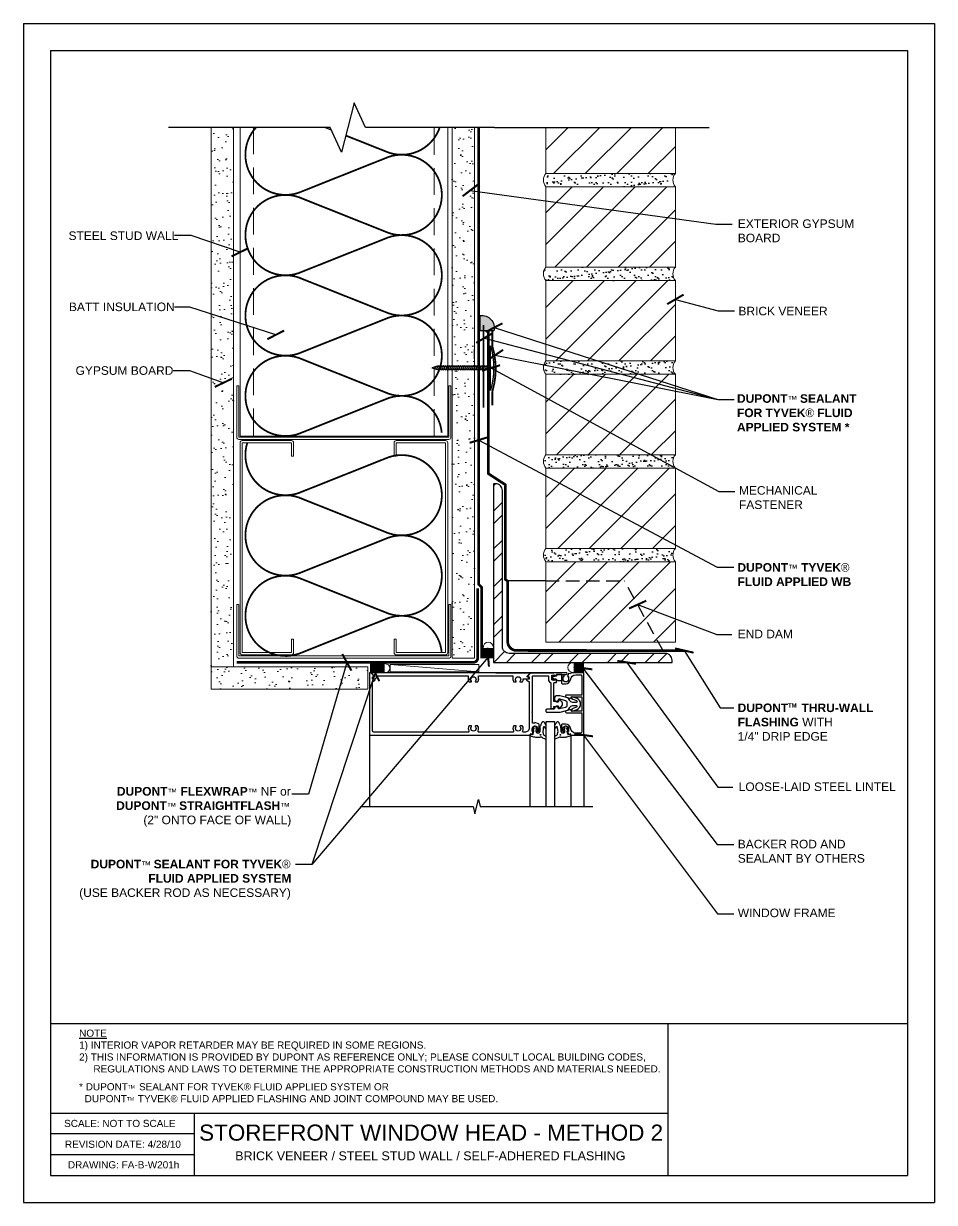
# Model space of a CAD drawing. Extents: x 305.9 to 331.4, y -313 to -280.
import ezdxf

# ---------------------------------------------------------------- set-up
doc = ezdxf.new("R2010")
doc.units = 0
doc.header["$LTSCALE"] = 1.5
doc.header["$MEASUREMENT"] = 0
for name, pattern in [('DASHED', [0.75, 0.5, -0.25]), ('DASHED2', [0.375, 0.25, -0.125]), ('HIDDEN', [0.375, 0.25, -0.125])]:
    doc.linetypes.add(name, pattern=pattern)
doc.layers.get('0').update_dxf_attribs({"color": 8, "linetype": 'CONTINUOUS'})
for name, color, linetype in [('8x11-ttb$0$B', 5, 'CONTINUOUS'), ('CMU', 250, 'CONTINUOUS'), ('DuPont Self-Adhered Flashing', 252, 'CONTINUOUS'), ('DuPont Thru-Wall Flashing', 252, 'CONTINUOUS'), ('INSULATION', 241, 'CONTINUOUS'), ('SEALANT', 250, 'CONTINUOUS'), ('Storefront Window', 250, 'CONTINUOUS'), ('STRUCTURE', 250, 'CONTINUOUS'), ('TEXT', 7, 'CONTINUOUS'), ('Tyvek FA WB', 10, 'DASHED2')]:
    doc.layers.add(name, color=color, linetype=linetype)
for name, color, linetype, lineweight in [('A-Backer Rod', 250, 'CONTINUOUS', 15), ('A-Sealant', 250, 'CONTINUOUS', 15), ('brick', 250, 'CONTINUOUS', 5), ('Gyp Board', 250, 'CONTINUOUS', 20), ('Metal Stud', 250, 'CONTINUOUS', 18), ('Shims', 250, 'CONTINUOUS', 25)]:
    doc.layers.add(name, color=color, linetype=linetype, lineweight=lineweight)
doc.layers.add('TYVEK Commercial Wrap D', color=7, linetype='DASHED', true_color=0x00538e)
doc.layers.add('VIEWPORT', color=7, linetype='CONTINUOUS', plot=False)
doc.styles.add('DETAILS', font='sanss___.ttf', dxfattribs={"height": 1})
doc.dimstyles.new('ARCH_1_1-2_IN', dxfattribs={"dimscale": 0, "dimtxt": 0.09375, "dimasz": 0.09375, "dimexe": 0.0625, "dimexo": 0.0625, "dimgap": 0.0625, "dimtad": 1, "dimdec": 4, "dimlfac": 8, "dimzin": 3, "dimdsep": 46, "dimlunit": 4, "dimtxsty": 'Standard', "dimblk1": 'ARCHTICK', "dimblk2": 'ARCHTICK', "dimsah": 1, "dimcen": 0.0625, "dimdle": 0.0625, "dimclrd": 256, "dimclre": 256, "dimclrt": 256, "dimadec": 0, "dimazin": 0, "dimtfac": 1, "dimtdec": 4, "dimtmove": 0, "dimatfit": 3, "dimldrblk": 'ARCHTICK', "dimfxl": 1, "dimfrac": 2, "dimtolj": 1, "dimtzin": 0, "dimlwd": -1, "dimlwe": -1, "dimarcsym": 0})

# ---------------------------------------------------------------- blocks, each defined once
blk = doc.blocks.new('_ArchTick')
at = {"color": 0, "linetype": 'ByBlock', "const_width": 0.15}
blk.add_lwpolyline([(-0.5, -0.5), (0.5, 0.5)], dxfattribs=at)
blk = doc.blocks.new('Revsion Date')
at = {"layer": 'TEXT', "insert": (0, 0.203, 0), "char_height": 0.2, "width": 16.26452, "attachment_point": 1, "style": 'DETAILS'}
blk.add_mtext('\\pi-0.033334,l0.033334,t0.1;REVISION DATE: 4/28/10', dxfattribs=at)

msp = doc.modelspace()

# ---------------------------------------------------------------- hatches: boundary and pattern name
at = {"layer": 'brick'}
h = msp.add_hatch(dxfattribs=at)
h.set_pattern_fill('_USER', color=256, scale=0.625, angle=45, style=0, pattern_type=0)
h.set_pattern_definition([(45, (201.38834, -126.93056), (-0.4419417, 0.4419417), [])])
h.paths.add_polyline_path([(324.156, -286.844), (324.156, -284.594), (320.531, -284.594), (320.531, -286.844)])
h.paths.add_polyline_path([(324.156, -289.469), (324.156, -287.219), (320.531, -287.219), (320.531, -289.469)])
h.paths.add_polyline_path([(320.531, -289.844), (320.531, -292.094), (324.156, -292.094), (324.156, -289.844)])
h.paths.add_polyline_path([(320.531, -292.469), (320.531, -294.719), (324.156, -294.719), (324.156, -292.469)])
h.paths.add_polyline_path([(324.156, -295.094), (320.531, -295.094), (320.531, -295.469), (323.039, -295.469), (324.074, -297.344), (324.156, -297.344)])
h.paths.add_polyline_path([(323.039, -295.469), (320.531, -295.469), (320.531, -297.344), (324.074, -297.344)], flags=16)
h.paths.add_polyline_path([(324.156, -282.933), (320.531, -282.933), (320.531, -284.219), (324.156, -284.219)])
at = {"layer": 'CMU'}
h = msp.add_hatch(dxfattribs=at)
h.set_pattern_fill('AR-SAND', color=256, scale=0.15, style=0)
h.set_pattern_definition([(37.5, (0, -271.53657), (-0.009449, 0.28902357), [0, -0.228, 0, -0.255, 0, -0.24375]), (7.5, (0, -271.53657), (0.2654665, 0.4233219), [0, -0.123, 0, -0.2055, 0, -0.07875]), (327.5, (-0.1845, -271.53657), (0.46712128, 0.00084886), [0, -0.075, 0, -0.27, 0, -0.3525]), (317.5, (-0.1845, -271.53657), (0.450919, 0.13165133), [0, -0.0375, 0, -0.177, 0, -0.2025])])
h.paths.add_polyline_path([(324.156, -284.222), (320.531, -284.222, 0.36364), (320.531, -284.597), (324.156, -284.597, -0.36364)])
h.paths.add_polyline_path([(324.156, -286.847), (320.531, -286.847, 0.36364), (320.531, -287.222), (324.156, -287.222, -0.36364)])
h.paths.add_polyline_path([(324.156, -289.472), (320.531, -289.472, 0.36364), (320.531, -289.847), (324.156, -289.847, -0.36364)])
h.paths.add_polyline_path([(324.156, -292.097), (320.531, -292.097, 0.36364), (320.531, -292.472), (324.156, -292.472, -0.36364)])
h.paths.add_polyline_path([(324.156, -294.722), (320.531, -294.722, 0.36364), (320.531, -295.097), (324.156, -295.097, -0.36364)])
at = {"layer": 'Gyp Board'}
h = msp.add_hatch(dxfattribs=at)
h.set_pattern_fill('AR-SAND', color=256, scale=0.25, style=0)
h.set_pattern_definition([(37.5, (347.89957, -309.77967), (-0.0157483, 0.481706), [0, -0.38, 0, -0.425, 0, -0.40625]), (7.5, (347.89957, -309.7797), (0.442444, 0.7055365), [0, -0.205, 0, -0.3425, 0, -0.13125]), (327.5, (347.59207, -309.77967), (0.7785355, 0.0014148), [0, -0.125, 0, -0.45, 0, -0.5875]), (317.5, (347.59207, -309.7797), (0.751532, 0.219419), [0, -0.0625, 0, -0.295, 0, -0.3375])])
h.paths.add_polyline_path([(311.781, -282.933), (311.606, -282.933), (311.156, -282.933), (311.156, -298.034), (311.781, -298.034)])
h.paths.add_polyline_path([(318.531, -282.933), (317.906, -282.933), (317.906, -297.794), (318.531, -297.794)])
h = msp.add_hatch(dxfattribs=at)
h.set_pattern_fill('AR-SAND,_O', color=256, scale=0.25, angle=-90)
h.set_pattern_definition([(127.5, (872.1956, -2080.1839), (-0.48170594, -0.01574834), [0, -0.38, 0, -0.425, 0, -0.40625]), (97.5, (872.1956, -2080.1839), (-0.70553652, 0.44244418), [0, -0.205, 0, -0.3425, 0, -0.13125]), (57.5, (872.1956, -2080.4914), (-0.00141476, 0.77853547), [0, -0.125, 0, -0.45, 0, -0.5875]), (47.5, (872.1956, -2080.4914), (-0.2194189, 0.75153165), [0, -0.0625, 0, -0.295, 0, -0.3375])])
h.paths.add_polyline_path([(311.156, -298.034), (311.156, -298.659), (315.55, -298.659), (315.55, -298.034)])
at = {"layer": 'SEALANT', "linetype": 'Continuous'}
h = msp.add_hatch(color=256, dxfattribs=at)
edge = h.paths.add_edge_path()
edge.add_arc((318.738, -288.541), 0.344, -14.6417, 98.4355, ccw=False)
edge.add_line((319.071, -288.628), (318.959, -288.628))
edge.add_line((318.959, -288.628), (318.687, -288.628))
edge.add_line((318.687, -288.628), (318.687, -288.201))
at = {"layer": 'SEALANT'}
h = msp.add_hatch(color=256, dxfattribs=at)
h.dxf.hatch_style = 1
edge = h.paths.add_edge_path()
edge.add_line((319.063, -297.795), (319.063, -297.511))
edge.add_ellipse((318.918, -297.511), major_axis=(0, -0.168), ratio=0.862659, start_angle=270, end_angle=450, ccw=False)
edge.add_line((318.773, -297.511), (318.773, -297.793))
edge.add_arc((318.916, -298.165), 0.399, 68.3009, 111.0118, ccw=False)
h = msp.add_hatch(color=256, dxfattribs=at)
h.dxf.hatch_style = 1
edge = h.paths.add_edge_path()
edge.add_arc((315.356, -298.073), 0.279, 333.1395, 386.8605, ccw=False)
edge.add_line((315.605, -298.199), (316.013, -298.199))
edge.add_ellipse((316.013, -298.073), major_axis=(0.152, 0), ratio=0.83193, start_angle=90, end_angle=270, ccw=False)
edge.add_line((316.013, -297.947), (315.605, -297.947))
h = msp.add_hatch(color=256, dxfattribs=at)
h.dxf.hatch_style = 1
edge = h.paths.add_edge_path()
edge.add_line((321.596, -297.91), (321.313, -297.91))
edge.add_ellipse((321.313, -298.055), major_axis=(0.168, 0), ratio=0.862659, start_angle=270, end_angle=450, ccw=False)
edge.add_line((321.313, -298.199), (321.594, -298.199))
edge.add_arc((321.965, -298.057), 0.397, 158.3009, 201.0118, ccw=False)
at = {"layer": 'STRUCTURE'}
h = msp.add_hatch(dxfattribs=at)
h.set_pattern_fill('ANSI32', color=256, scale=2, style=0)
h.set_pattern_definition([(45, (-1283.0855, -926.38026), (-0.5303301, 0.5303301), []), (45, (-1282.73196, -926.38026), (-0.5303301, 0.5303301), [])])
edge = h.paths.add_edge_path()
edge.add_line((319.313, -297.473), (319.313, -293.098))
edge.add_arc((319.126, -293.098), 0.188, 0, 90)
edge.add_line((319.126, -292.91), (319.063, -292.91))
edge.add_line((319.063, -292.91), (319.063, -297.91))
edge.add_line((319.063, -297.91), (324.063, -297.91))
edge.add_line((324.063, -297.91), (324.063, -297.848))
edge.add_arc((323.876, -297.848), 0.188, 0, 90)
edge.add_line((323.876, -297.66), (319.501, -297.66))
edge.add_arc((319.501, -297.473), 0.187, 180, 270, ccw=False)

# ---------------------------------------------------------------- linework, layer by layer
at = {"layer": '8x11-ttb$0$B', "color": 7}
for p, q in [((306.658, -280.778, 0), (306.658, -312.278, 0)), ((306.658, -280.778, 0), (330.658, -280.778, 0)), ((330.658, -280.778, 0), (330.658, -312.278, 0)), ((306.658, -310.528, 0), (323.947, -310.528, 0)), ((306.658, -312.278, 0), (330.658, -312.278, 0))]:
    msp.add_line(p, q, dxfattribs=at)
at = {"layer": '8x11-ttb$0$B', "color": 7, "elevation": 0}
for points in [[(330.658, -308.033), (306.658, -308.033)], [(323.947, -308.033), (323.947, -312.278)], [(310.686, -310.528), (310.686, -312.278)], [(310.686, -311.111), (306.658, -311.111)], [(310.686, -311.695), (306.658, -311.695)]]:
    msp.add_lwpolyline(points, dxfattribs=at)
at = {"layer": 'A-Backer Rod'}
for centre, major_axis, ratio in [((318.918, -297.511, 0), (0, -0.168), 0.862659), ((316.013, -298.073, 0), (0.152, 0), 0.83193), ((321.313, -298.055), (0.168, 0), 0.862659)]:
    msp.add_ellipse(centre, major_axis=major_axis, ratio=ratio, dxfattribs=at)
at = {"layer": 'A-Sealant'}
for centre, radius, start, end in [((318.916, -298.165, 0), 0.399, 68.3009, 111.0118), ((321.965, -298.057), 0.397, 158.3009, 201.0118)]:
    msp.add_arc(centre, radius, start, end, dxfattribs=at)
at = {"layer": 'brick', "linetype": 'Continuous'}
msp.add_lwpolyline([(320.531, -282.933), (320.531, -284.222), (324.156, -284.222), (324.156, -282.933)], dxfattribs=at)
for points in [[(320.531, -286.847), (324.156, -286.847), (324.156, -284.597), (320.531, -284.597)], [(320.531, -289.472), (324.156, -289.472), (324.156, -287.222), (320.531, -287.222)], [(320.531, -292.097), (324.156, -292.097), (324.156, -289.847), (320.531, -289.847)], [(320.531, -294.722), (324.156, -294.722), (324.156, -292.472), (320.531, -292.472)], [(320.531, -297.347), (324.156, -297.347), (324.156, -295.097), (320.531, -295.097)]]:
    msp.add_lwpolyline(points, close=True, dxfattribs=at)
for centre in [(320.754, -284.409), (324.379, -284.409), (320.754, -287.034), (324.379, -287.034), (320.754, -289.659), (324.379, -289.659), (320.754, -292.284), (324.379, -292.284), (320.754, -294.909), (324.379, -294.909)]:
    msp.add_arc(centre, 0.292, 140.0334, 219.9666, dxfattribs=at)
at = {"layer": 'DuPont Self-Adhered Flashing', "const_width": 0.075, "elevation": 0}
msp.add_lwpolyline([(311.874, -297.91), (318.499, -297.91, 0.414214), (318.624, -297.785), (318.624, -295.838)], format="xyb", dxfattribs=at)
at = {"layer": 'DuPont Thru-Wall Flashing'}
msp.add_line((320.531, -295.626), (319.451, -295.626), dxfattribs=at)
at = {"layer": 'DuPont Thru-Wall Flashing', "linetype": 'HIDDEN'}
for p, q in [((320.531, -295.626), (322.73, -295.626)), ((323.829, -297.616, 0), (322.73, -295.626, 0))]:
    msp.add_line(p, q, dxfattribs=at)
at = {"layer": 'DuPont Thru-Wall Flashing', "const_width": 0.075, "elevation": 0}
msp.add_lwpolyline([(318.921, -288.628), (318.921, -292.628), (319.347, -292.906)], dxfattribs=at)
msp.add_lwpolyline([(319.347, -292.906), (319.396, -292.938), (319.396, -295.588), (319.462, -295.638), (319.462, -297.328, 0.414158), (319.712, -297.578), (324.406, -297.579)], format="xyb", dxfattribs=at)
at = {"layer": 'Gyp Board'}
for points in [[(311.156, -282.933), (311.156, -298.034), (311.781, -298.034), (311.781, -282.933)], [(318.531, -282.933), (318.531, -297.794), (317.906, -297.794), (317.906, -282.933)]]:
    msp.add_lwpolyline(points, dxfattribs=at)
msp.add_lwpolyline([(311.156, -298.034), (311.156, -298.659), (315.55, -298.659), (315.55, -298.034)], close=True, dxfattribs=at)
at = {"layer": 'INSULATION', "color": 253, "const_width": 0.05}
for points in [[(316.493, -288.2, 0.083504), (316.125, -288.262), (313.611, -289.263, -1.40437), (313.611, -287.137), (316.125, -288.138, 1.40437), (316.125, -286.012), (313.611, -287.013, -1.40437), (313.611, -284.887), (316.125, -285.888, 1.40437), (316.125, -283.762), (313.611, -284.763, -0.782085), (312.42, -282.933, -0.782085)], [(314.932, -283.164), (316.125, -283.638, 0.417115), (317.56, -282.933, 0.417115)], [(313.243, -289.325, 0.083504), (313.611, -289.263), (316.125, -288.262, -1.40437), (316.125, -290.388), (313.611, -289.387, 1.40437), (313.611, -291.513), (316.125, -290.512, -0.489426), (317.614, -291.482)], [(312.172, -291.763, 0.618126), (313.611, -293.17), (316.125, -292.169, -1.40437), (316.125, -294.295), (313.611, -293.294, 1.40437), (313.611, -295.42), (316.125, -294.419, -1.40437), (316.125, -296.545), (313.611, -295.544, 1.40437), (313.611, -297.67), (316.125, -296.669, -0.489426), (317.614, -297.638)]]:
    msp.add_lwpolyline(points, format="xyb", dxfattribs=at)
at = {"layer": 'INSULATION'}
msp.add_lwpolyline([(314.353, -282.933), (314.52, -283)], dxfattribs=at)
at = {"layer": 'Metal Stud'}
for p, q in [((312.031, -291.7), (312.031, -291.669)), ((312.031, -291.7), (312.031, -291.669)), ((317.718, -291.7), (317.718, -291.669)), ((312.031, -297.7), (312.031, -297.732)), ((317.718, -297.7), (317.718, -297.732))]:
    msp.add_line(p, q, dxfattribs=at)
at = {"layer": 'Metal Stud', "lineweight": 13}
msp.add_lwpolyline([(311.968, -282.933), (311.968, -291.575), (317.781, -291.575), (317.781, -282.933)], dxfattribs=at)
at = {"layer": 'Metal Stud', "linetype": 'DASHED', "lineweight": 5}
msp.add_lwpolyline([(312.343, -282.933), (312.343, -291.575), (317.406, -291.575), (317.406, -282.933)], dxfattribs=at)
at = {"layer": 'Metal Stud'}
for points in [[(317.812, -290.169), (317.812, -291.607), (311.937, -291.607), (311.937, -290.169), (311.874, -290.169), (311.874, -291.607, 0.414214), (311.937, -291.669), (317.812, -291.669, 0.414214), (317.874, -291.607), (317.874, -290.169)], [(313.406, -292.138), (313.468, -292.138), (313.468, -291.763, 0.414214), (313.406, -291.7), (312.031, -291.7, 0.414214), (311.968, -291.763), (311.968, -297.638, 0.414214), (312.031, -297.7), (313.406, -297.7, 0.414214), (313.468, -297.638), (313.468, -297.263), (313.406, -297.263), (313.406, -297.638), (312.031, -297.638), (312.031, -291.763), (313.406, -291.763)], [(316.343, -292.138), (316.281, -292.138), (316.281, -291.763, -0.414214), (316.343, -291.7), (317.718, -291.7, -0.414214), (317.781, -291.763), (317.781, -297.638, -0.414214), (317.718, -297.7), (316.343, -297.7, -0.414214), (316.281, -297.638), (316.281, -297.263), (316.343, -297.263), (316.343, -297.638), (317.718, -297.638), (317.718, -291.763), (316.343, -291.763)], [(317.812, -296.294), (317.812, -297.732), (311.937, -297.732), (311.937, -296.294), (311.874, -296.294), (311.874, -297.732, 0.414214), (311.937, -297.794), (317.812, -297.794, 0.414214), (317.874, -297.732), (317.874, -296.294)]]:
    msp.add_lwpolyline(points, format="xyb", close=True, dxfattribs=at)
at = {"layer": 'SEALANT', "linetype": 'Continuous'}
msp.add_line((318.531, -289.416, 0), (318.531, -289.141, 0), dxfattribs=at)
at = {"layer": 'SEALANT', "linetype": 'Continuous', "elevation": 0}
msp.add_lwpolyline([(318.687, -288.201, -0.537754), (319.071, -288.628), (318.959, -288.628), (318.687, -288.628)], format="xyb", close=True, dxfattribs=at)
at = {"layer": 'SEALANT', "linetype": 'Continuous', "const_width": 0.05, "elevation": 0, "flags": 128}
msp.add_lwpolyline([(318.786, -290.779), (318.786, -288.465)], dxfattribs=at)
at = {"layer": 'SEALANT', "linetype": 'Continuous', "const_width": 0.05, "flags": 128}
msp.add_lwpolyline([(319.033, -288.628), (319.033, -289.062, -0.145991), (319.033, -290.323), (319.033, -290.717)], format="xyb", dxfattribs=at)
at = {"layer": 'Shims', "lineweight": 15, "elevation": 0}
msp.add_lwpolyline([(316.169, -297.97), (318.657, -297.97), (318.657, -298.178), (316.169, -298.178)], close=True, dxfattribs=at)
msp.add_lwpolyline([(318.657, -298.178), (316.169, -297.97)], dxfattribs=at)
at = {"layer": 'Storefront Window'}
for p, q in [((319.127, -298.199), (320.757, -298.199)), ((315.595, -299.949), (315.595, -301.949)), ((320.083, -299.949), (320.083, -301.949)), ((320.096, -299.923), (320.093, -299.959)), ((320.193, -299.785), (320.15, -299.806)), ((320.174, -299.918), (320.192, -299.839)), ((320.197, -299.779), (320.198, -299.761)), ((321.118, -299.779), (321.117, -299.761)), ((321.122, -299.785), (321.166, -299.806)), ((321.142, -299.918), (321.124, -299.839)), ((321.22, -299.923), (321.223, -299.959)), ((321.232, -299.949), (321.232, -301.949)), ((321.594, -299.949), (321.594, -301.949)), ((320.437, -300.02), (320.532, -300.061)), ((320.878, -300.02), (320.783, -300.061))]:
    msp.add_line(p, q, dxfattribs=at)
for points in [[(320.065, -298.453), (320.065, -299.744, -0.414214), (319.94, -299.869), (319.908, -299.869, -0.555823), (319.881, -299.825, 0.236435), (319.88, -299.697, 0.282291), (319.866, -299.688), (319.819, -299.688, 0.644645), (319.807, -299.713, -2.206052), (319.697, -299.713, 0.644645), (319.686, -299.688), (319.638, -299.688, 0.282291), (319.625, -299.697, 0.236435), (319.624, -299.825, -0.555823), (319.596, -299.869), (318.658, -299.869, -0.555823), (318.631, -299.825, 0.236435), (318.63, -299.697, 0.282291), (318.616, -299.688), (318.569, -299.688, 0.644645), (318.557, -299.713, -2.206052), (318.447, -299.713, 0.644645), (318.436, -299.688), (318.388, -299.688, 0.282291), (318.375, -299.697, 0.236435), (318.374, -299.825, -0.555823), (318.346, -299.869), (315.737, -299.869, -0.414214), (315.675, -299.807), (315.675, -298.453), (315.746, -298.407, 0.749043), (315.738, -298.38), (315.675, -298.38), (315.675, -298.315), (315.721, -298.315, 0.660347), (315.726, -298.303), (315.643, -298.216), (315.643, -298.199), (315.595, -298.199), (315.595, -299.949), (320.083, -299.949), (320.093, -299.919), (320.146, -299.929), (320.175, -299.847), (320.146, -299.847), (320.146, -299.77, -1), (320.304, -299.77), (320.304, -299.847), (320.275, -299.847), (320.275, -299.859, 0.414214), (320.295, -299.879), (320.344, -299.879), (320.344, -299.656, 0.322429), (320.327, -299.632), (320.217, -299.592), (320.217, -299.613), (320.155, -299.613), (320.155, -299.324), (320.14, -299.309), (320.155, -299.294), (320.155, -298.304, -0.414214), (320.17, -298.289), (320.604, -298.289), (320.604, -298.39, 0.295383), (320.666, -298.486), (320.666, -299.199), (320.756, -299.199), (320.756, -299.144), (320.886, -299.144), (320.881, -299.194, 0.630996), (320.889, -299.199), (320.951, -299.158, 0.541752), (320.951, -298.991), (320.889, -298.951, 0.6302), (320.881, -298.955), (320.886, -299.004), (320.756, -299.004), (320.756, -298.49, -0.414214), (320.771, -298.475), (320.814, -298.475, 0.414214), (320.829, -298.46), (320.829, -298.408, 0.414214), (320.804, -298.383), (320.789, -298.383), (320.789, -298.405), (320.709, -298.405, -0.414214), (320.694, -298.39), (320.694, -298.282, -0.414214), (320.709, -298.267), (320.789, -298.267), (320.789, -298.289), (320.804, -298.289, 0.414214), (320.829, -298.264), (320.829, -298.249), (321.102, -298.249, 1), (321.102, -298.199), (320.096, -298.199), (320.096, -298.216), (320.013, -298.303, 0.660347), (320.018, -298.315), (320.065, -298.315), (320.065, -298.38), (320.002, -298.38, 0.749043), (319.994, -298.407)], [(320.746, -298.314), (320.768, -298.287, 1), (320.749, -298.271), (320.694, -298.336), (320.749, -298.402, 1), (320.768, -298.386), (320.746, -298.359), (320.832, -298.378), (320.832, -298.42), (320.973, -298.42), (320.973, -298.252), (320.832, -298.252), (320.832, -298.295)], [(320.97, -299.661), (320.97, -299.879), (321.019, -299.879, 0.414214), (321.039, -299.859), (321.039, -299.847), (321.01, -299.847), (321.01, -299.77, -1), (321.168, -299.77), (321.168, -299.847), (321.139, -299.847), (321.168, -299.929), (321.221, -299.919), (321.232, -299.949), (321.594, -299.949), (321.594, -298.199), (321.232, -298.199), (321.221, -298.229), (321.168, -298.219), (321.139, -298.302), (321.168, -298.302), (321.168, -298.379, -1), (321.01, -298.379), (321.01, -298.302), (321.039, -298.302), (321.039, -298.29, 0.414214), (321.019, -298.27), (320.97, -298.27), (320.97, -298.488, 0.414214), (320.99, -298.508), (321.089, -298.508, 0.37708), (321.217, -298.396, -0.37708), (321.372, -298.259), (321.504, -298.259, -0.414214), (321.534, -298.289), (321.534, -298.825), (321.108, -298.825, 0.876975), (321.1, -298.884), (321.234, -298.92, 0.577352), (321.246, -298.908), (321.241, -298.888, -0.493145), (321.251, -298.875), (321.534, -298.875), (321.534, -299.274), (321.251, -299.274, -0.493145), (321.241, -299.261), (321.246, -299.241, 0.577352), (321.234, -299.229), (321.1, -299.265, 0.876975), (321.108, -299.324), (321.534, -299.324), (321.534, -299.859, -0.414214), (321.504, -299.889), (321.372, -299.889, -0.37708), (321.217, -299.753, 0.37708), (321.089, -299.641), (320.99, -299.641, 0.414214)], [(321.281, -299.12), (321.379, -299.12, -0.8391), (321.387, -299.168), (321.286, -299.205, 0.317837), (321.247, -299.262, 0.517638), (321.267, -299.276), (321.402, -299.227, 0.315299), (321.504, -299.08), (321.504, -299.07, 0.315299), (321.402, -298.923), (321.267, -298.874, 0.517638), (321.247, -298.888, 0.317837), (321.286, -298.945), (321.387, -298.981, -0.8391), (321.379, -299.03), (321.281, -299.03, -0.304695), (321.197, -298.974, 0.234469), (321.104, -298.892), (320.924, -298.843), (320.843, -298.843, 0.414214), (320.768, -298.918), (320.768, -298.94, 0.267949), (320.806, -299.005), (320.824, -299.015, 0.131652), (320.831, -299.017), (320.87, -299.017, 0.466308), (320.885, -298.999), (320.879, -298.969, -0.548619), (320.917, -298.935), (321.081, -298.979, -0.339454), (321.118, -299.027), (321.118, -299.123, -0.339454), (321.081, -299.171), (320.916, -299.215, -0.548619), (320.879, -299.181), (320.885, -299.15, 0.466308), (320.87, -299.132), (320.831, -299.132, 0.131652), (320.824, -299.134), (320.806, -299.144, 0.271331), (320.768, -299.21, -0.417912), (320.753, -299.225), (320.556, -299.225, 0.414214), (320.526, -299.255), (320.526, -299.275, 0.414214), (320.556, -299.305), (320.928, -299.305), (321.104, -299.258, 0.234469), (321.197, -299.176, -0.304695)]]:
    msp.add_lwpolyline(points, format="xyb", close=True, dxfattribs=at)
msp.add_lwpolyline([(318.645, -298.374), (318.645, -298.387), (318.645, -298.289), (319.609, -298.289), (319.609, -298.387, 0.118112), (319.625, -298.452, 0.282291), (319.638, -298.46), (319.686, -298.46, 0.644645), (319.697, -298.436, -2.206052), (319.807, -298.436, 0.644645), (319.819, -298.46), (319.866, -298.46, 0.282291), (319.88, -298.452, 0.118112), (319.895, -298.387), (319.895, -298.374), (320.012, -298.374, 0.414214), (320.059, -298.327), (320.059, -298.321), (320.02, -298.321, -0.660347), (320.01, -298.299), (320.089, -298.216, 0.660347), (320.082, -298.199), (315.658, -298.199, 0.660347), (315.651, -298.216), (315.73, -298.299, -0.660347), (315.72, -298.321), (315.681, -298.321), (315.681, -298.327, 0.668179), (315.761, -298.36), (315.832, -298.289), (318.359, -298.289), (318.359, -298.387, 0.118112), (318.375, -298.452, 0.282291), (318.388, -298.46), (318.436, -298.46, 0.644645), (318.447, -298.436, -2.206052), (318.557, -298.436, 0.644645), (318.569, -298.46), (318.616, -298.46, 0.282291), (318.63, -298.452, 0.118112), (318.645, -298.387)], format="xyb", dxfattribs=at)
for points in [[(320.783, -301.949), (320.783, -299.574), (320.533, -299.574), (320.533, -301.949)], [(315.345, -301.949), (318.495, -301.949), (318.545, -302.149), (318.645, -301.749), (318.695, -301.949), (321.845, -301.949)]]:
    msp.add_lwpolyline(points, dxfattribs=at)
for centre in [(320.38, -299.94), (320.38, -299.94), (320.936, -299.94), (320.936, -299.94)]:
    msp.add_circle(centre, 0.01, dxfattribs=at)
for centre, radius, start, end in [((320.64, -299.742), 0.266, 149.9359, 167.8358), ((320.486, -299.654), 0.0891, 137.536, 149.9391), ((320.468, -299.632), 0.061, 116.3959, 140.4137), ((320.456, -299.611), 0.0365, 75.8131, 115.7609), ((320.436, -299.631), 0.0627, 33.8346, 61.7531), ((319.479, -300.271), 1.214, 29.8193, 33.8339), ((321.836, -300.271), 1.214, 146.1661, 150.1807), ((320.88, -299.631), 0.0627, 118.2469, 146.1654), ((320.859, -299.611), 0.0365, 64.2391, 104.1869), ((320.848, -299.632), 0.061, 39.5863, 63.6041), ((320.829, -299.654), 0.0891, 30.0609, 42.464), ((320.676, -299.742), 0.266, 12.1642, 30.0641), ((320.103, -299.96), 0.01, 175.1708, 248.1386), ((320.106, -299.924), 0.01, 68.759, 175.1708), ((320.25, -299.593), 0.406, 248.1386, 256.9199), ((320.187, -299.716), 0.213, 248.759, 263.063), ((320.152, -299.812), 0.00735, 108.0211, 272.6856), ((320.156, -299.722), 0.0975, 268.3103, 283.698), ((320.162, -299.916), 0.0118, 263.063, 347.7325), ((320.188, -299.753), 0.0224, 130.057, 175.9621), ((320.168, -299.751), 0.00303, 195.9854, 302.6183), ((320.218, -299.839), 0.0987, 111.5783, 119.2926), ((320.505, -300.13), 0.515, 122.4999, 130.0558), ((320.183, -299.824), 0.00797, 10.5581, 121.2303), ((320.19, -299.766), 0.0201, 80.3102, 113.8002), ((320.171, -299.832), 0.0215, 340.6189, 26.1575), ((320.189, -299.753), 0.00871, 358.9758, 55.5111), ((320.182, -299.772), 0.0167, 310.9036, 334.1392), ((320.175, -299.76), 0.0233, 357.5325, 17.0485), ((320.233, -299.704), 0.00891, 61.8402, 122.4628), ((320.16, -299.839), 0.163, 41.1052, 61.8641), ((320.323, -299.736), 0.0736, 175.1708, 197.0015), ((320.255, -299.733), 0.00683, 44.2979, 142.973), ((320.303, -299.828), 0.0531, 152.6833, 169.4254), ((320.37, -299.827), 0.119, 175.7932, 195.2771), ((320.264, -299.75), 0.0138, 211.6166, 240.2474), ((320.274, -299.857), 0.0186, 182.2058, 240.2308), ((320.265, -299.809), 0.0106, 81.9384, 145.2411), ((320.021, -300.121), 0.43, 50.1669, 56.6052), ((320.379, -299.556), 0.21, 235.3871, 241.8371), ((320.287, -299.835), 0.0447, 240.2143, 261.0616), ((320.201, -300.26), 0.465, 77.9518, 81.9547), ((320.282, -299.739), 0.00287, 219.7797, 310.5618), ((320.318, -299.632), 0.25, 261.0554, 273.2522), ((320.277, -299.738), 0.008, 332.7799, 41.0673), ((320.286, -299.803), 0.0155, 9.2039, 51.0622), ((320.299, -299.801), 0.00317, 264.2743, 12.8187), ((320.331, -299.853), 0.0287, 273.2506, 2.1684), ((320.726, -299.838), 0.366, 169.1823, 182.1699), ((319.172, -299.541), 1.216, 349.1837, 353.1433), ((321.009, -299.8), 0.555, 176.0942, 182.3015), ((319.769, -299.851), 0.686, 357.4065, 2.325), ((320.666, -299.871), 0.212, 183.0086, 195.4405), ((320.584, -299.77), 0.129, 158.183, 176.5293), ((320.512, -299.906), 0.0543, 203.4083, 250.7288), ((320.481, -299.727), 0.0169, 66.0494, 162.8297), ((320.464, -299.757), 0.0514, 37.5412, 62.0692), ((320.977, -299.081), 1, 241.129, 243.6343), ((319.69, -300.259), 0.973, 30.0394, 33.2142), ((321.626, -300.259), 0.973, 146.7858, 149.9606), ((320.339, -299.081), 1, 296.3657, 298.871), ((320.852, -299.757), 0.0514, 117.9308, 142.4588), ((320.804, -299.906), 0.0543, 289.2712, 336.5917), ((320.835, -299.727), 0.0169, 17.1703, 113.9506), ((320.731, -299.77), 0.129, 3.4707, 21.817), ((320.649, -299.871), 0.212, 344.5595, 356.9914), ((320.306, -299.8), 0.555, 357.6985, 3.9058), ((321.546, -299.851), 0.686, 177.675, 182.5935), ((322.143, -299.541), 1.216, 186.8567, 190.8163), ((320.589, -299.838), 0.366, 357.8301, 10.8177), ((320.985, -299.853), 0.0287, 177.8316, 266.7494), ((320.997, -299.632), 0.25, 266.7478, 278.9446), ((321.029, -299.803), 0.0155, 128.9378, 170.7961), ((321.017, -299.801), 0.00317, 167.1813, 275.7257), ((321.114, -300.26), 0.465, 98.0453, 102.0482), ((321.295, -300.121), 0.43, 123.3948, 129.8331), ((321.038, -299.738), 0.008, 138.9327, 207.2201), ((321.033, -299.739), 0.00287, 229.4382, 320.2203), ((321.155, -299.839), 0.163, 118.1359, 138.8948), ((320.936, -299.556), 0.21, 298.1629, 304.6129), ((321.029, -299.835), 0.0447, 278.9384, 299.7857), ((321.051, -299.809), 0.0106, 34.7589, 98.0616), ((321.042, -299.857), 0.0186, 299.7692, 357.7942), ((321.06, -299.733), 0.00683, 37.027, 135.7021), ((321.051, -299.75), 0.0138, 299.7526, 328.3834), ((321.012, -299.828), 0.0531, 10.5746, 27.3167), ((320.946, -299.827), 0.119, 344.7229, 4.2068), ((320.993, -299.736), 0.0736, 342.9985, 4.8292), ((321.083, -299.704), 0.00891, 57.5372, 118.1598), ((320.811, -300.13), 0.515, 49.9442, 57.5001), ((321.141, -299.76), 0.0233, 162.9515, 182.4675), ((321.127, -299.753), 0.00871, 124.4889, 181.0242), ((321.133, -299.772), 0.0167, 205.8608, 229.0964), ((321.126, -299.766), 0.0201, 66.1998, 99.6898), ((321.144, -299.832), 0.0215, 153.8425, 199.3811), ((321.133, -299.824), 0.00797, 58.7697, 169.4419), ((321.097, -299.839), 0.0987, 60.7074, 68.4217), ((321.16, -299.722), 0.0975, 256.302, 271.6897), ((321.128, -299.753), 0.0224, 4.0379, 49.943), ((321.153, -299.916), 0.0118, 192.2675, 276.937), ((321.147, -299.751), 0.00303, 237.3817, 344.0146), ((321.129, -299.716), 0.213, 276.937, 291.241), ((321.066, -299.593), 0.406, 283.0801, 291.8614), ((321.163, -299.812), 0.00735, 267.3144, 71.9789), ((321.21, -299.924), 0.01, 4.8292, 111.241), ((321.213, -299.96), 0.01, 291.8614, 4.8292), ((320.349, -299.04), 0.967, 258.6068, 265.1115), ((320.332, -299.598), 0.411, 260.8259, 275.6477), ((320.385, -300.115), 0.109, 61.1984, 96.2977), ((320.931, -300.115), 0.109, 83.7023, 118.8016), ((320.983, -299.598), 0.411, 264.3523, 279.1741), ((320.966, -299.04), 0.967, 274.8885, 281.3932)]:
    msp.add_arc(centre, radius, start, end, dxfattribs=at)
at = {"layer": 'STRUCTURE'}
for p, q in [((319.092, -282.933), (325.106, -282.933, 0)), ((317.51, -289.621), (317.335, -289.666)), ((317.335, -289.666), (317.51, -289.711)), ((317.399, -289.682), (317.416, -289.707)), ((317.454, -289.615), (317.416, -289.707)), ((317.446, -289.695), (317.463, -289.72)), ((317.454, -289.615), (317.466, -289.633)), ((317.511, -289.603), (317.463, -289.72)), ((317.496, -289.708), (317.511, -289.73)), ((317.51, -289.621), (318.976, -289.621)), ((318.976, -289.711), (317.51, -289.711)), ((317.563, -289.603), (317.511, -289.73)), ((317.511, -289.603), (317.523, -289.621)), ((317.551, -289.711), (317.563, -289.73)), ((317.563, -289.603), (317.576, -289.621)), ((317.616, -289.603), (317.563, -289.73)), ((317.604, -289.711), (317.616, -289.73)), ((317.616, -289.603), (317.628, -289.621)), ((317.668, -289.603), (317.616, -289.73)), ((317.656, -289.711), (317.668, -289.73)), ((317.721, -289.603), (317.668, -289.73)), ((317.668, -289.603), (317.68, -289.621)), ((317.708, -289.711), (317.721, -289.73)), ((317.721, -289.603), (317.733, -289.621)), ((317.773, -289.603), (317.721, -289.73)), ((317.761, -289.711), (317.773, -289.73)), ((317.773, -289.603), (317.785, -289.621)), ((317.825, -289.603), (317.773, -289.73)), ((317.813, -289.711), (317.825, -289.73)), ((317.878, -289.603), (317.825, -289.73)), ((317.825, -289.603), (317.838, -289.621)), ((317.865, -289.711), (317.878, -289.73)), ((317.93, -289.603), (317.878, -289.73)), ((317.878, -289.603), (317.89, -289.621)), ((317.918, -289.711), (317.93, -289.73)), ((317.982, -289.603), (317.93, -289.73)), ((317.93, -289.603), (317.942, -289.621)), ((317.97, -289.711), (317.982, -289.73)), ((317.982, -289.603), (317.995, -289.621)), ((318.035, -289.603), (317.982, -289.73)), ((318.023, -289.711), (318.035, -289.73)), ((318.035, -289.603), (318.047, -289.621)), ((318.087, -289.603), (318.035, -289.73)), ((318.075, -289.711), (318.087, -289.73)), ((318.087, -289.602), (318.099, -289.621)), ((318.14, -289.602), (318.087, -289.729)), ((318.102, -289.694), (318.087, -289.729)), ((318.127, -289.711), (318.14, -289.729)), ((318.14, -289.602), (318.152, -289.621)), ((318.192, -289.602), (318.14, -289.729)), ((318.18, -289.711), (318.192, -289.729)), ((318.244, -289.602), (318.192, -289.729)), ((318.192, -289.602), (318.204, -289.621)), ((318.232, -289.711), (318.244, -289.729)), ((318.297, -289.602), (318.244, -289.729)), ((318.244, -289.602), (318.257, -289.621)), ((318.284, -289.711), (318.297, -289.729)), ((318.349, -289.602), (318.297, -289.729)), ((318.297, -289.602), (318.309, -289.621)), ((318.337, -289.711), (318.349, -289.729)), ((318.349, -289.602), (318.361, -289.621)), ((318.401, -289.602), (318.349, -289.729)), ((318.389, -289.711), (318.401, -289.729)), ((318.401, -289.602), (318.414, -289.621)), ((318.454, -289.602), (318.401, -289.729)), ((318.442, -289.711), (318.454, -289.729)), ((318.454, -289.602), (318.466, -289.62)), ((318.506, -289.603), (318.454, -289.73)), ((318.468, -289.694), (318.454, -289.729)), ((318.494, -289.711), (318.506, -289.73)), ((318.506, -289.603), (318.519, -289.621)), ((318.559, -289.603), (318.506, -289.73)), ((318.546, -289.711), (318.559, -289.73)), ((318.611, -289.603), (318.559, -289.73)), ((318.559, -289.603), (318.571, -289.621)), ((318.599, -289.711), (318.611, -289.73)), ((318.663, -289.603), (318.611, -289.73)), ((318.611, -289.603), (318.623, -289.621)), ((318.651, -289.711), (318.663, -289.73)), ((318.716, -289.603), (318.663, -289.73)), ((318.663, -289.603), (318.676, -289.621)), ((318.704, -289.711), (318.716, -289.73)), ((318.716, -289.603), (318.728, -289.621)), ((318.768, -289.603), (318.716, -289.73)), ((318.756, -289.711), (318.768, -289.73)), ((318.768, -289.603), (318.78, -289.621)), ((318.82, -289.603), (318.768, -289.73)), ((318.808, -289.711), (318.82, -289.73)), ((318.82, -289.602), (318.833, -289.621)), ((318.873, -289.603), (318.82, -289.73)), ((318.835, -289.694), (318.82, -289.729)), ((318.861, -289.711), (318.873, -289.73)), ((318.873, -289.603), (318.885, -289.621)), ((318.925, -289.603), (318.873, -289.73)), ((318.913, -289.711), (318.925, -289.73)), ((318.925, -289.603), (318.937, -289.621)), ((318.976, -289.605), (318.925, -289.73)), ((318.965, -289.711), (318.976, -289.728))]:
    msp.add_line(p, q, dxfattribs=at)
msp.add_lwpolyline([(319.092, -282.933), (315.483, -282.933), (315.167, -282.248), (314.812, -283.632), (314.49, -282.933), (309.964, -282.933)], dxfattribs=at)
for points in [[(318.976, -289.049, -0.147361), (318.976, -290.299)], [(319.313, -297.473), (319.313, -293.098, 0.414214), (319.126, -292.91), (319.063, -292.91), (319.063, -297.91), (324.063, -297.91), (324.063, -297.848, 0.414214), (323.876, -297.66), (319.501, -297.66, -0.414214)]]:
    msp.add_lwpolyline(points, format="xyb", close=True, dxfattribs=at)
at = {"layer": 'TYVEK Commercial Wrap D', "const_width": 0.04}
msp.add_lwpolyline([(317.894, -297.825), (317.894, -297.825)], dxfattribs=at)
at = {"layer": 'Tyvek FA WB', "const_width": 0.075, "elevation": 0, "flags": 128}
msp.add_lwpolyline([(318.736, -297.794), (318.736, -295.812), (318.649, -295.725), (318.649, -282.933)], dxfattribs=at)
at = {"layer": 'VIEWPORT', "color": 1}
for p, q in [((305.908, -280.028, 0), (305.908, -313.028, 0)), ((305.908, -280.028, 0), (331.408, -280.028, 0)), ((331.408, -280.028, 0), (331.408, -313.028, 0)), ((305.908, -313.028, 0), (331.408, -313.028, 0))]:
    msp.add_line(p, q, dxfattribs=at)

# ---------------------------------------------------------------- block references
at = {"layer": 'TEXT'}
msp.add_blockref('Revsion Date', (307.068, -311.503), dxfattribs=at)

# ---------------------------------------------------------------- texts
at = {"layer": 'TEXT', "style": 'DETAILS'}
for s, insert, char_height, width, attachment_point in [('EXTERIOR GYPSUM \\PBOARD', (325.904, -285.51, 0), 0.24, 6.52135, 1), ('STEEL STUD WALL', (307.167, -285.847, 0), 0.24, 6.52135, 1), ('BATT INSULATION', (307.178, -287.838, 0), 0.24, 6.52135, 1), ('BRICK VENEER', (325.921, -287.956, 0), 0.24, 6.52135, 1), ('GYPSUM BOARD', (307.364, -289.621, 0), 0.24, 6.52135, 1), ('{\\fSansSerif|b1|i0|c2|p2;DUPONT\\fArial|b0|i0|c0|p32;\\H0.8125x;™\\fArial|b1|i0|c0|p32; \\H1.2308x;SEALANT \\PFOR TYVEK\\fSymbol|b0|i0|c2|p18;â\\fArial|b0|i0|c0|p32; \\fArial|b1|i0|c0|p32;FLUID \\PAPPLIED SYSTEM *}', (325.881, -290.405, 0), 0.24, 6.52135, 1), ('MECHANICAL \\PFASTENER ', (325.936, -292.977, 0), 0.24, 6.52135, 1), ('{\\fSansSerif|b1|i0|c2|p2;DUPONT\\fArial|b0|i0|c0|p32;\\H0.8125x;™\\fSansSerif|b1|i0|c2|p2;\\H1.2308x; TYVEK\\fSymbol|b0|i0|c2|p18;â\\fSansSerif|b1|i0|c2|p2; \\PFLUID APPLIED WB}', (325.894, -295.132, 0), 0.24, 6.52135, 1), ('END DAM', (325.901, -296.995), 0.24, 6.52135, 1), ('\\A1;{\\fSansSerif|b1|i0|c2|p2;DUPONT    THRU-WALL\\PFLASHING} WITH \\P1/4" DRIP EDGE', (325.9, -299.584, 0), 0.24, 5.83899, 4), ('LOOSE-LAID STEEL LINTEL', (325.929, -301.272, 0), 0.24, 4.62134, 1), ('\\pi1.7625;{\\fSansSerif|b1|i0|c2|p2;DUPONT\\fArial|b0|i0|c0|p32;\\H0.8125x;™\\fSansSerif|b1|i0|c2|p2;\\H1.2308x; FLEXWRAP\\fArial|b0|i0|c0|p32;\\H0.81248x;™\\fSansSerif|b1|i0|c2|p2;\\H1.2308x; \\fSansSerif|b0|i0|c2|p2;NF }or \\P\\pi1.7405;{\\fSansSerif|b1|i0|c2|p2;\\H0.99997x;DUPONT\\fArial|b0|i0|c0|p32;\\H0.8125x;™\\fArial|b1|i0|c0|p32; \\H1.2308x;STRAIGHTFLASH\\fArial|b0|i0|c0|p32;\\H0.81248x;™\\fSansSerif|b0|i0|c2|p2;\\H1.2308x;\\P\\pi2.5023;(2" ONTO FACE OF WALL)}', (306.759, -301.4, 0), 0.24, 6.52135, 1), ('BACKER ROD AND \\PSEALANT BY OTHERS', (325.902, -302.878, 0), 0.24, 6.52135, 1), ('\\pi1.5423;{\\fSansSerif|b1|i0|c2|p2;DUPONT\\fArial|b0|i0|c0|p32;\\H0.8125x;™\\fArial|b1|i0|c0|p32; \\H1.2308x;SEALANT FOR TYVEK\\fSymbol|b0|i0|c2|p18;â\\fArial|b0|i0|c0|p32; \\P\\pi3.1562;\\fArial|b1|i0|c0|p32;FLUID APPLIED SYSTEM\\P\\pi1.2207;\\fArial|b0|i0|c0|p32;\\H0.99998x;(USE BACKER ROD AS NECESSARY)}', (306.245, -303.437, 0), 0.24, 7.11285, 1), ('WINDOW FRAME', (325.903, -304.803, 0), 0.24, 6.52135, 1), ('{\\LNOTE\\P}1) INTERIOR VAPOR RETARDER MAY BE REQUIRED IN SOME REGIONS.\\P\\pi-0.4,l0.4;2) THIS INFORMATION IS PROVIDED BY DUPONT AS REFERENCE ONLY; PLEASE CONSULT LOCAL BUILDING CODES, REGULATIONS AND LAWS TO DETERMINE THE APPROPRIATE CONSTRUCTION METHODS AND MATERIALS NEEDED.\\P{\\H0.5x;\\P\\pi0,l0;}* DUPONT    SEALANT FOR TYVEK{\\fSymbol|b0|i0|c2|p18;â} FLUID APPLIED SYSTEM OR \\P\\pi-0.2,l0.2;  DUPONT    TYVEK{\\fSymbol|b0|i0|c2|p18;â} FLUID APPLIED FLASHING AND JOINT COMPOUND MAY BE USED.', (307.463, -308.19, 0), 0.2, 16.47485, 1), ('TM', (308.823, -309.742, 0), 0.1, 8.31, 1), ('TM', (308.799, -310.081, 0), 0.1, 8.31, 1), ('\\pi-0.033334,l0.033334,t0.1;SCALE: NOT TO SCALE', (307.043, -310.717, 0), 0.2, 16.26452, 1), ('\\pi0.34682;{\\H0.9x;STOREFRONT WINDOW HEAD - METHOD 2 \\P\\pi1.3576;\\H0.55556x;BRICK VENEER / STEEL STUD WALL / SELF-ADHERED FLASHING}', (310.476, -310.849, 0), 0.5, 13.39365, 1), ('\\pi-0.033334,l0.033334,t0.1;DRAWING: FA-B-W201h', (307.149, -311.875, 0), 0.2, 16.26452, 1)]:
    msp.add_mtext(s, dxfattribs=dict(at, insert=insert, char_height=char_height, width=width, attachment_point=attachment_point))
at = {"layer": 'TEXT', "insert": (327.307, -299.119, 0), "char_height": 0.12, "attachment_point": 4, "style": 'DETAILS'}
msp.add_mtext('{\\fSansSerif|b1|i0|c2|p2;TM}', dxfattribs=at)

# ---------------------------------------------------------------- leaders
at = {"layer": 'TEXT'}
for points, override in [([(318.41, -284.701, 0), (325.291, -285.643, 0), (325.75, -285.643, 0)], {"dimscale": 4, "dimgap": 0.0625, "dimtad": 0}), ([(311.968, -286.43, 0), (310.597, -285.96, 0), (310.137, -285.96, 0)], {"dimscale": 4, "dimgap": 0.0625, "dimtad": 0}), ([(324.156, -287.749, 0), (325.355, -288.069, 0), (325.815, -288.069, 0)], {"dimscale": 4, "dimgap": 0.0625, "dimtad": 0}), ([(312.968, -288.743, 0), (310.559, -287.971, 0), (310.135, -287.971, 0)], {"dimscale": 4, "dimgap": 0.0625, "dimtad": 0}), ([(319.08, -288.54, 0), (325.346, -290.55, 0), (325.806, -290.55, 0)], {"dimscale": 4, "dimgap": 0.0625, "dimtad": 0}), ([(318.808, -288.831, 0), (325.346, -290.55, 0), (325.806, -290.55, 0)], {"dimscale": 4, "dimgap": 0.0625, "dimtad": 0}), ([(319.113, -289.307, 0), (325.346, -290.55, 0), (325.806, -290.55, 0)], {"dimscale": 4, "dimgap": 0.0625, "dimtad": 0}), ([(318.994, -289.669, 0), (325.376, -293.13, 0), (325.816, -293.13, 0)], {"dimscale": 4, "dimtad": 0}), ([(311.499, -290.086, 0), (310.559, -289.754, 0), (310.1, -289.754, 0)], {"dimscale": 4, "dimgap": 0.0625, "dimtad": 0}), ([(318.649, -291.687, 0), (325.329, -295.243, 0), (325.788, -295.243, 0)], {"dimscale": 4, "dimgap": 0.0625, "dimtad": 0}), ([(323.099, -296.294), (325.314, -297.128), (325.735, -297.128)], {"dimscale": 4, "dimgap": 0.0625, "dimtad": 0}), ([(324.406, -297.579, 0), (325.411, -299.185, 0), (325.79, -299.185, 0)], {"dimscale": 4, "dimtad": 0}), ([(314.959, -297.91, 0), (313.881, -301.604, 0), (313.421, -301.604, 0)], {"dimscale": 4, "dimgap": 0.0625, "dimtad": 0}), ([(318.915, -297.767, 0), (313.979, -303.569, 0), (313.519, -303.569, 0)], {"dimscale": 4, "dimgap": 0.0625, "dimtad": 0}), ([(322.794, -297.91, 0), (325.342, -301.405, 0), (325.763, -301.405, 0)], {"dimscale": 4, "dimgap": 0.0625, "dimtad": 0}), ([(315.747, -298.199, 0), (313.979, -303.569, 0), (313.519, -303.569, 0)], {"dimscale": 4, "dimgap": 0.0625, "dimtad": 0}), ([(321.568, -298.071, 0), (325.33, -303.007, 0), (325.789, -303.007, 0)], {"dimscale": 4, "dimgap": 0.0625, "dimtad": 0}), ([(321.587, -299.944, 0), (325.334, -304.952, 0), (325.794, -304.952, 0)], {"dimscale": 4, "dimgap": 0.0625, "dimtad": 0})]:
    msp.add_leader(points, dimstyle='ARCH_1_1-2_IN', override=override, dxfattribs=at)

doc.saveas('drawing.dxf')
